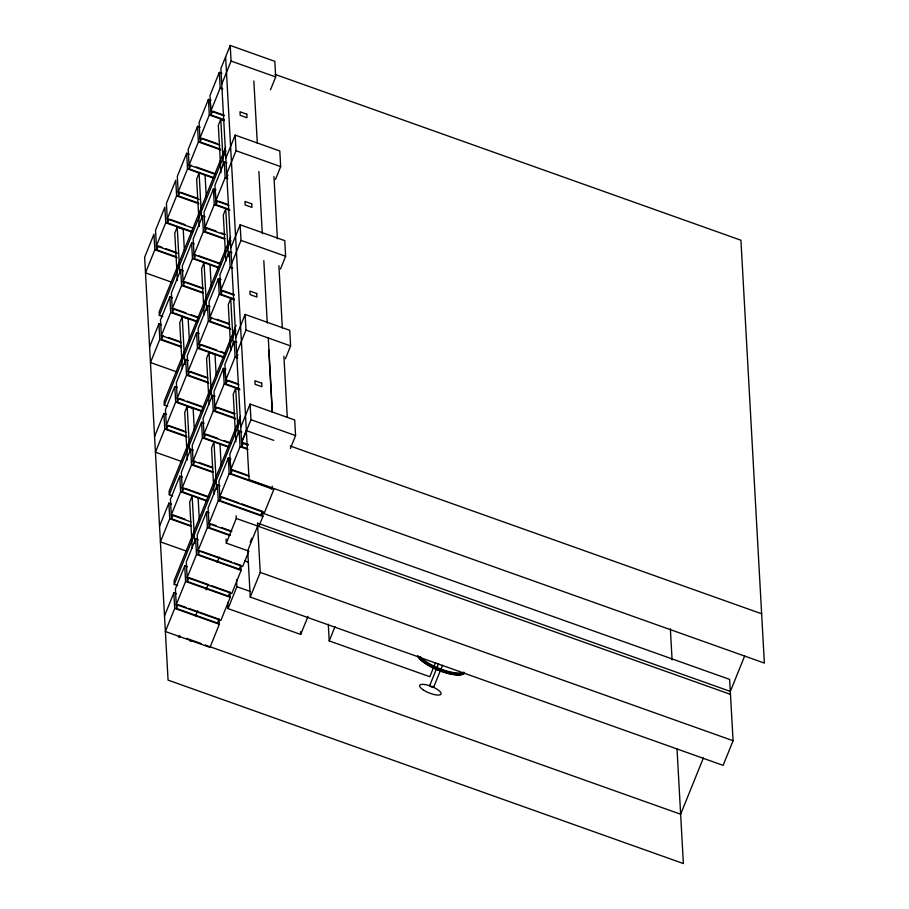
<?xml version="1.0" encoding="UTF-8"?>
<svg xmlns="http://www.w3.org/2000/svg" width="909" height="909" viewBox="0 0 909 909"><rect width="100%" height="100%" fill="white"/><g stroke="black" fill="none" stroke-linecap="round" stroke-linejoin="round"><path stroke-width="1.36" d="M189.265 154.212L186.64 153.28L177.312 176.38L178.369 195.855L198.23 202.923M200.162 127.26L197.537 126.317L188.197 149.428L189.265 168.904L214.422 177.857M211.047 100.297L208.422 99.365L199.094 122.465L200.15 141.94L220.012 149.019M221.944 73.345L219.319 72.402L209.979 95.513L210.854 111.125L223.978 115.795M270.507 89.786L275.7 76.947L274.825 61.335L230.216 45.45L220.876 68.561L241.817 446.683L247.112 448.569M677.023 748.993L683.375 863.55L168.074 680.125L144.633 257.258L153.973 234.147L154.837 249.759L145.497 272.87L171.744 282.21M176.448 256.838L156.587 249.77L155.53 230.295L164.859 207.195L165.733 222.807L156.393 245.907L177.391 253.384M192.64 231.772L167.483 222.819L166.415 203.343L175.755 180.232L176.619 195.844L167.279 218.955L193.526 228.295M186.64 153.28L187.515 168.892L178.175 191.992L199.173 199.469M197.537 126.317L198.401 141.929L189.072 165.04L215.308 174.38M208.422 99.365L209.297 114.977L199.957 138.077L219.648 145.088M210.854 111.125L220.183 88.014L219.319 72.402M221.739 84.162L231.079 61.062L230.216 45.45M156.587 249.77L158.143 245.919L162.12 247.339M167.483 222.819L169.029 218.967M178.369 195.855L179.925 192.004M189.265 168.904L190.822 165.052M200.15 141.94L201.707 138.088M224.284 119.704L211.047 114.989L212.604 111.137L224.512 115.375M184.379 250.145L183.22 229.182L177.232 227.057L174.778 233.102L177.414 280.608M224.375 120.545L220.785 119.261L218.33 125.317L220.967 172.812M225.637 147.315L159.166 311.855L159.359 315.412L162.756 316.616M159.359 315.412L225.841 150.871M149.61 346.92L158.939 323.809L161.563 324.74M172.46 297.788L169.835 296.857L160.495 319.957L161.552 339.432L181.414 346.499M183.345 270.837L180.721 269.893L171.392 293.005L172.449 312.48L197.605 321.434M194.242 243.873L191.617 242.942L182.277 266.042L183.334 285.517L203.207 292.596M205.127 216.921L202.502 215.978L193.174 239.09L194.231 258.565L218.069 267.053M216.024 189.958L213.399 189.027L204.059 212.138L205.116 231.602L224.989 238.681M226.909 163.006L224.284 162.075L214.956 185.175L215.819 200.787L228.943 205.457M225.841 158.223L235.181 135.111L279.802 150.996L280.665 166.608L275.484 179.448M158.939 323.809L159.802 339.421L150.474 362.532L176.721 371.872M169.835 296.857L170.699 312.469L161.359 335.569L181.05 342.579M180.721 269.893L181.584 285.506L172.255 308.617L198.503 317.957M191.617 242.942L192.481 258.554L183.141 281.654L202.832 288.664M202.502 215.978L203.366 231.59L194.037 254.702L220.285 264.042M213.399 189.027L214.263 204.639L204.923 227.739L224.614 234.749M215.819 200.787L225.159 177.687L224.284 162.075M226.705 173.835L236.045 150.724L235.181 135.111M161.552 339.432L163.109 335.58M172.449 312.48L174.005 308.628L185.925 312.866M183.334 285.517L184.891 281.665M194.231 258.565L195.787 254.713M205.116 231.602L206.673 227.75L215.944 231.056M229.25 209.365L216.012 204.65L217.569 200.798M226.909 177.687L227.943 175.13M189.424 341.205L188.186 318.843L182.198 316.718L179.755 322.763L182.311 368.872M229.341 210.206L225.75 208.922L223.307 214.978L225.864 261.088M230.613 236.976L164.131 401.517L164.324 405.073L167.722 406.278M164.324 405.073L230.806 240.533M154.575 436.581L163.915 413.47L166.54 414.413M177.425 387.45L174.801 386.518L165.461 409.618L166.529 429.093L186.39 436.172M188.322 360.498L185.697 359.555L176.357 382.666L177.414 402.142L202.582 411.095M199.207 333.535L196.583 332.603L187.254 355.714L188.311 375.178L208.172 382.257M210.104 306.583L207.479 305.651L198.139 328.751L199.196 348.227L224.364 357.18M220.989 279.62L218.365 278.688L209.036 301.799L210.093 321.263L229.954 328.342M231.886 252.668L229.261 251.736L219.921 274.836L220.785 290.448L233.908 295.118M230.818 247.884L240.146 224.773L284.767 240.658L285.631 256.27L280.449 269.109M163.915 413.47L164.779 429.082L155.439 452.193L181.686 461.533M174.801 386.518L175.664 402.13L166.336 425.23L186.015 432.241M185.697 359.555L186.561 375.167L177.221 398.278L203.468 407.618M196.583 332.603L197.446 348.215L188.118 371.315L207.797 378.326M207.479 305.651L208.343 321.263L199.003 344.363L225.25 353.703M218.365 278.688L219.228 294.3L209.899 317.411L229.579 324.411M220.785 290.448L230.125 267.348L229.261 251.736M231.681 263.496L241.01 240.385L240.146 224.773M166.529 429.093L168.085 425.242M177.414 402.142L178.971 398.29M188.311 375.178L189.867 371.327L207.082 377.462M199.196 348.227L200.753 344.375M210.093 321.263L211.649 317.423M234.227 299.027L220.978 294.311L222.535 290.46L234.454 294.698M194.31 429.468L193.151 408.516L187.163 406.38L184.72 412.436L187.356 459.931M216.172 375.383L215.001 354.43L209.013 352.294L206.57 358.351L209.127 404.448M234.306 299.868L230.716 298.584L228.273 304.64L230.829 350.749M236.113 325.32L169.097 491.178L169.301 494.735L172.687 495.939M169.301 494.735L235.772 330.194M159.541 526.243L168.881 503.132L171.506 504.075M182.391 477.111L179.766 476.18L170.438 499.291L171.494 518.755L191.356 525.834M193.287 450.16L190.663 449.228L181.323 472.328L182.391 491.803L206.218 500.291M204.173 423.196L201.548 422.265L192.219 445.376L193.276 464.84L213.138 471.919M215.069 396.244L212.445 395.313L203.105 418.413L204.173 437.888L228 446.376M225.966 369.281L223.341 368.35L214.001 391.461L215.058 410.936L234.92 418.004M236.851 342.329L234.227 341.398L224.887 364.498L225.762 380.11L238.885 384.78M235.783 337.546L245.123 314.434L289.744 330.319L290.607 345.931L285.415 358.771M168.881 503.132L169.744 518.744L160.404 541.855L186.652 551.195M179.766 476.18L180.641 491.792L171.301 514.892L190.981 521.902M190.663 449.228L191.526 464.84L182.186 487.94L208.434 497.28M201.548 422.265L202.423 437.877L193.083 460.988L212.763 467.987M212.445 395.313L213.308 410.925L203.98 434.025L230.227 443.365M223.341 368.35L224.205 383.962L214.865 407.073L234.556 414.072M225.762 380.11L235.09 357.01L234.227 341.398M236.647 353.158L245.987 330.047L245.123 314.434M171.494 518.755L173.051 514.903L184.97 519.153M182.391 491.803L183.948 487.951M193.276 464.84L194.833 460.999M204.173 437.888L205.729 434.036L217.637 438.274M215.058 410.936L216.615 407.084M239.192 388.688L225.955 383.973L227.511 380.121M236.84 357.021L237.885 354.453M239.283 389.529L235.692 388.245L233.238 394.301L235.874 441.808M240.544 416.299L174.073 580.84L174.267 584.396L177.664 585.601M174.267 584.396L240.215 421.174M164.518 615.904L173.846 592.804L176.471 593.736M187.368 566.773L184.743 565.841L175.403 588.952L176.46 608.416L217.512 623.029L219.069 619.188L188.618 608.337M198.253 539.821L195.628 538.889L186.3 561.989L187.356 581.465L228.409 596.077L229.966 592.225M209.15 512.858L206.525 511.926L197.185 535.037L198.242 554.513L239.294 569.125L240.851 565.273L234.227 562.91M220.035 485.906L217.41 484.974L208.081 508.074L209.138 527.55L230.329 535.094M230.931 458.954L228.307 458.011L218.967 481.122L220.035 500.598L261.076 515.21L262.633 511.358L262.894 516.471L259.27 525.447M241.817 431.991L239.192 431.059L229.863 454.159L230.727 469.771L249.1 476.316M240.749 427.207L250.089 404.096L294.709 419.981L295.573 435.593L290.391 448.432M173.846 592.804L174.71 608.405L165.381 631.516L210.002 647.401L219.33 624.29L219.046 619.086M184.743 565.841L185.606 581.453L176.266 604.565L220.887 620.438L230.227 597.338L229.932 592.134M195.628 538.889L196.492 554.501L187.163 577.601L231.784 593.486L241.112 570.375L240.896 566.477M206.525 511.926L207.388 527.538L198.048 550.649L242.669 566.523L248.373 552.411M217.41 484.974L218.274 500.586L208.945 523.686L231.25 531.629M229.17 473.623L219.83 496.734L264.451 512.619L273.791 489.508L229.17 473.623L228.307 458.011M230.727 469.771L240.067 446.671L239.192 431.059M250.089 404.096L250.952 419.708L241.612 442.819L248.18 445.149M176.46 608.416L178.016 604.576M187.356 581.465L188.913 577.613L208.775 584.68M198.242 554.513L199.798 550.661M209.138 527.55L210.695 523.698M220.035 500.598L221.58 496.746L238.794 502.87M271.973 488.247L230.92 473.634L232.477 469.783L248.362 475.441M241.817 446.683L243.373 442.831M195.469 616.086L197.583 610.848M206.048 589.896L208.161 584.657M217.16 562.398L219.274 557.172M249.021 551.184L226.318 543.105L236.272 518.448L236.124 515.733M260.69 515.21L262.281 511.267M271.314 488.906L272.382 486.281M250.191 542.162L251.748 538.31M257.667 526.061L247.702 550.718L250.27 597.054L723.121 765.367L733.086 740.721L729.62 679.387L262.156 512.994M307.992 616.427L300.697 634.459L228.045 608.598L236.897 586.691L236.51 579.749M250.27 597.054L260.235 572.409L257.52 523.345M435.547 662.547L429.821 676.728L329.228 640.913L334.955 626.744M429.752 685.488L438.558 663.695M433.718 687.09L442.513 665.308M703.396 757.947L680.648 814.248L205.173 645.004M744.698 655.912L730.347 691.419L257.497 523.107M179.777 635.482L179.391 636.118M275.018 74.379L740.926 240.226L764.367 663.093L249.066 479.668L225.625 56.801M231.079 61.062L275.7 76.947M220.183 88.014L222.807 88.957M209.297 114.977L223.728 120.113M203.037 138.566L217.603 143.747M236.045 150.724L280.665 166.608M198.401 141.929L220.717 149.871M196.117 166.938L214.649 173.528M225.159 177.687L227.784 178.618M187.515 168.892L213.763 178.232M218.887 201.264L228.159 204.57M181.255 192.481L197.139 198.139M214.263 204.639L230.011 210.24M176.619 195.844L198.935 203.786M221.239 232.943L225.216 234.352M241.01 240.385L285.631 256.27M170.358 219.433L184.925 224.614M203.366 231.59L224.364 239.067M165.733 222.807L191.969 232.147M198.435 255.656L220.944 263.667M230.125 267.348L232.749 268.28M166.086 248.748L176.687 252.52M192.481 258.554L218.728 267.894M154.837 249.759L177.141 257.702M186.22 282.142L203.434 288.267M219.228 294.3L233.67 299.436M181.584 285.506L202.582 292.982M216.944 319.298L228.863 323.547M245.987 330.047L290.607 345.931M191.22 314.753L199.162 317.582M208.343 321.263L230.647 329.194M170.699 312.469L196.946 321.809M202.082 344.841L216.649 350.033M220.614 351.442L224.591 352.862M235.09 357.01L237.715 357.941M168.404 337.466L180.323 341.716M197.446 348.215L223.694 357.555M159.802 339.421L180.8 346.897M228.829 380.598L238.101 383.893M224.205 383.962L239.953 389.575M186.561 375.167L208.865 383.109M217.944 407.55L235.158 413.675M250.952 419.708L295.573 435.593M180.3 398.756L184.266 400.176M186.913 401.119L201.48 406.3M213.308 410.925L235.624 418.867M175.664 402.13L201.912 411.47M290.187 445.978L761.708 613.814M273.768 440.365L246.248 430.571L241.578 442.126L248.134 444.456M224.262 440.638L230.886 442.99M240.067 446.671L247.941 449.466M169.404 425.719L183.97 430.9M202.423 437.877L228.67 447.217M164.779 429.082L187.084 437.024M198.81 462.408L212.047 467.124M191.526 464.84L212.524 472.305M241.453 503.813L261.315 510.881M185.266 488.417L207.775 496.439M218.274 500.586L262.894 516.471M180.641 491.792L206.888 501.132M236.272 518.448L730.518 694.374M212.013 524.175L215.99 525.584M221.285 527.47L231.886 531.242M207.388 527.538L229.693 535.481M169.744 518.744L190.742 526.22M244.532 560.819L248.487 562.228M201.128 551.127L231.579 561.967M260.235 572.409L733.086 740.721M196.492 554.501L241.112 570.375M236.897 586.691L250.111 591.395M211.422 585.623L228.636 591.759M185.606 581.453L230.227 597.338M179.346 605.042L185.97 607.394M174.71 608.405L219.33 624.29M186.47 638.345L201.162 643.572M179.709 637.527A4.522 0.636 18.1 0 1 179.812 636.584L179.914 636.63M670.365 628.778L672.092 659.9M328.308 624.244L329.228 640.913M300.549 631.675L300.697 634.459M273.95 176.482L277.393 238.772M278.893 265.667L282.335 327.944M283.903 356.26L287.278 417.129M268.291 337.989L272.393 412.038M253.85 80.946L257.304 143.213M258.872 171.517L262.315 233.772M263.815 260.656L267.257 322.922M268.746 349.806L272.2 412.061M220.785 119.261L223.33 165.37M225.75 208.922L228.386 256.429M230.716 298.584L233.272 344.693M235.692 388.245L238.238 434.354M210.252 100.626L211.047 114.989M215.217 190.288L216.012 204.65M220.183 279.949L220.978 294.311M225.159 369.611L225.955 383.973M230.125 459.272L230.92 473.634M226.091 539.014L226.318 543.105M205.07 175.096L206.309 197.458M210.036 264.758L211.274 287.119M219.978 444.092L221.217 466.442M227.739 603.042L228.045 608.598M201.639 219.08L199.082 172.971L196.639 179.016L199.264 226.523M206.684 310.139L204.048 262.633L201.605 268.678L204.161 314.787M209.013 352.294L211.57 398.403M216.626 489.462L213.99 441.956L211.547 448.012L214.104 494.11M198.128 498.177L199.366 520.527M177.232 227.057L179.789 273.166M182.198 316.718L184.834 364.225M187.163 406.38L189.72 452.489M194.765 543.548L192.14 496.041L189.686 502.098L192.242 548.195M192.038 641.322A9.545 6.374 18.8 0 1 190.163 641.152M192.651 640.993A6.42 5.045 27.4 0 1 191.969 641.038M193.117 641.027A5.409 4.693 43.1 0 1 192.697 641.095M433.116 686.306A2.136 0.636 22 0 1 433.138 687.284A2.136 0.636 22 0 1 430.287 686.238A2.136 0.636 22 0 1 430.4 685.295M464.363 673.342A25.645 7.67 22 0 1 440.524 670.808A25.645 7.67 22 0 1 417.742 655.98M464.101 672.717A25.645 7.67 22 0 1 442.126 670.092A25.645 7.67 22 0 1 419.572 656.866M464.272 673.001A25.225 7.545 22 0 1 440.399 671.058A25.225 7.545 22 0 1 417.651 655.65M463.885 672.16A25.225 7.545 22 0 1 442.274 669.569A25.225 7.545 22 0 1 420.094 656.571M246.782 114.193L239.999 111.773L240.192 115.329L246.987 117.738L246.782 114.193M251.759 203.855L244.964 201.434L245.169 204.991L251.952 207.4L251.759 203.855M256.724 293.516L249.941 291.096L250.134 294.652L256.917 297.073L256.724 293.516M261.69 383.178L254.906 380.757L255.099 384.314L261.894 386.734L261.69 383.178M423.514 690.079A11.544 3.454 22 0 0 440.99 694.169A11.544 3.454 22 0 0 426.56 684.875A11.544 3.454 22 0 0 423.514 690.079"/></g></svg>
